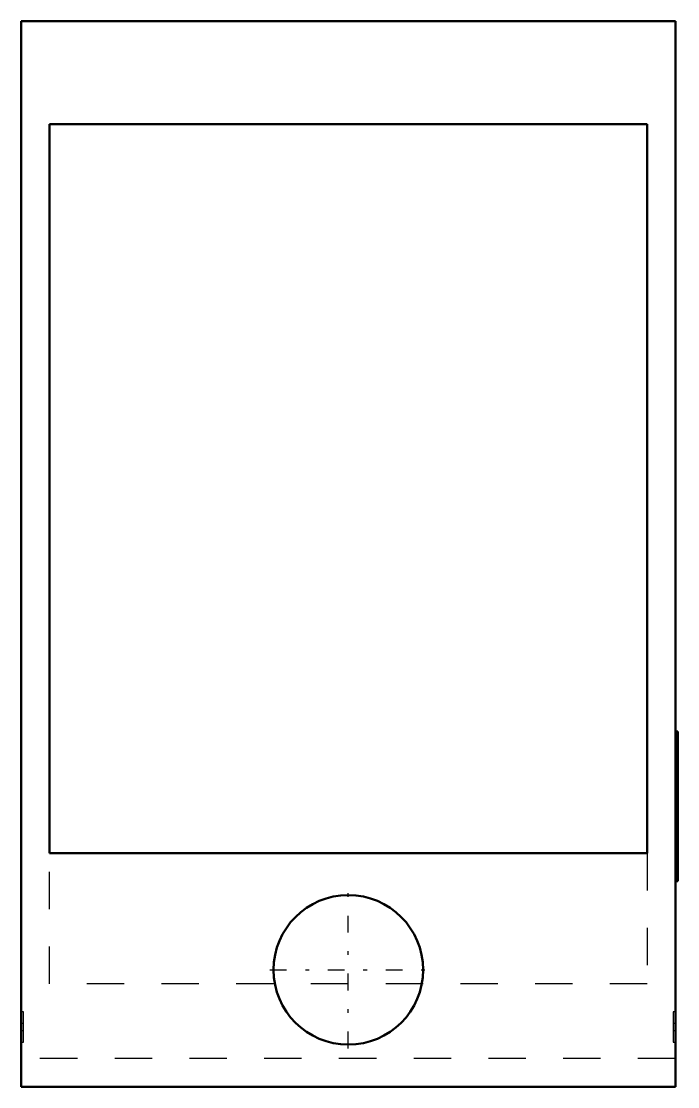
# Model space of a CAD drawing. Header units: inches. Extents: x -8.7 to 8.8, y -14.3 to 14.3.
import ezdxf

# ---------------------------------------------------------------- set-up
doc = ezdxf.new("R2010")
doc.units = ezdxf.units.IN
doc.header["$MEASUREMENT"] = 0
doc.linetypes.add('Center', pattern=[1.5, 0.45, -0.5, 0.05, -0.5])
doc.linetypes.add('Dashed', pattern=[2, 1, -1])
for name, color, linetype, lineweight in [('AM_0', 7, 'Continuous', 50), ('AM_7', 7, 'Center', 25), ('AM_9', 6, 'Dashed', 25)]:
    doc.layers.add(name, color=color, linetype=linetype, lineweight=lineweight)

msp = doc.modelspace()

# ---------------------------------------------------------------- linework, layer by layer
at = {"layer": 'AM_0'}
for p, q in [((8.75, 14.25), (-8.75, 14.25)), ((-8.75, 14.25), (-8.75, -14.25)), ((8.75, -14.25), (8.75, 14.25)), ((-8, -8), (-8, 11.5)), ((-8, 11.5), (8, 11.5)), ((8, 11.5), (8, -8)), ((8.8125, -4.75), (8.75, -4.75)), ((8.8125, -4.75), (8.8125, -8.75)), ((8, -8), (-8, -8)), ((8.75, -8.75), (8.8125, -8.75)), ((-8.75, -14.25), (8.75, -14.25))]:
    msp.add_line(p, q, dxfattribs=at)
msp.add_circle((0, -11.125), 2, dxfattribs=at)
at = {"layer": 'AM_7'}
for p, q in [((0, -13.225), (0, -9.025)), ((-2.1, -11.125), (2.1, -11.125))]:
    msp.add_line(p, q, dxfattribs=at)
at = {"layer": 'AM_9'}
for p, q in [((-8, -11.5), (-8, -8)), ((8, -8), (8, -11.5)), ((8, -11.5), (-8, -11.5)), ((-8.6875, -12.25), (-8.75, -12.25)), ((-8.6875, -13.0625), (-8.6875, -12.25)), ((8.75, -12.25), (8.6875, -12.25)), ((8.6875, -12.25), (8.6875, -13.0625)), ((-8.6875, -12.5625), (-8.75, -12.5625)), ((-8.75, -12.75), (-8.6875, -12.75)), ((8.75, -12.5625), (8.6875, -12.5625)), ((8.6875, -12.75), (8.75, -12.75)), ((-8.75, -13.0625), (-8.6875, -13.0625)), ((8.6875, -13.0625), (8.75, -13.0625)), ((8.75, -13.5), (-8.75, -13.5))]:
    msp.add_line(p, q, dxfattribs=at)

doc.saveas('drawing.dxf')
